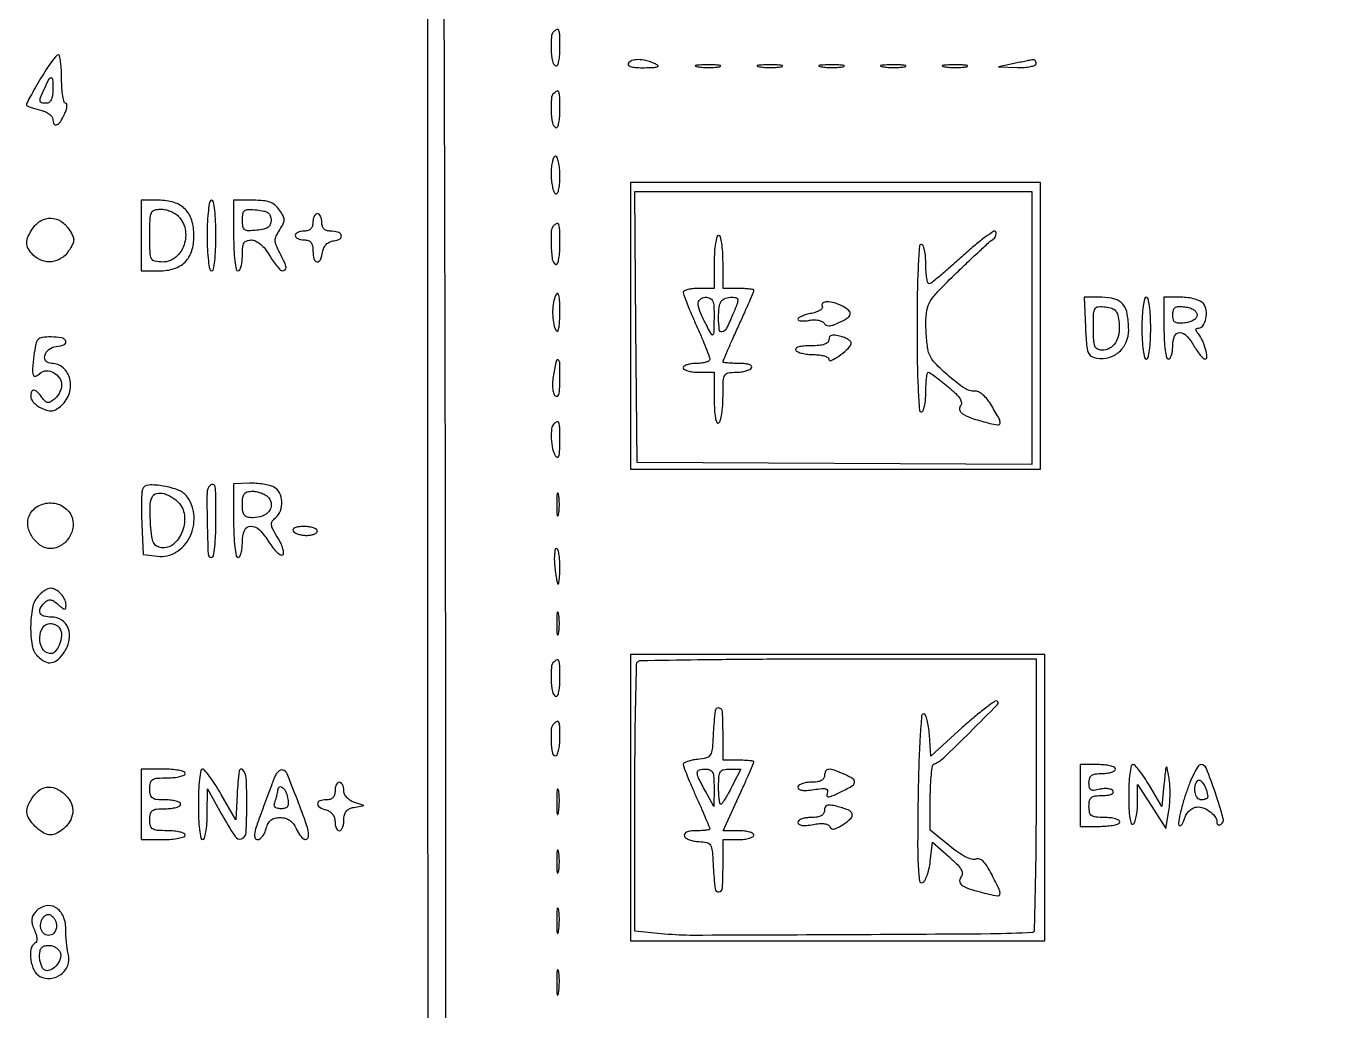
# Model space of a CAD drawing. Header units: millimetres. Extents: x 357084 to 357504, y 509210 to 509507.
# Drawn here: x 357183.66 to 357206.11, y 509439.34 to 509456.11 of the extents above; entities that cross this region are included whole.
import ezdxf

# ---------------------------------------------------------------- set-up
doc = ezdxf.new("R2010")
doc.units = ezdxf.units.MM

msp = doc.modelspace()

# ---------------------------------------------------------------- linework, layer by layer
for points in [[(357195.92, 509476.145), (357195.746, 509475.999, 0.084536), (357195.577, 509475.799, 0.134286), (357195.518, 509475.583, 0.129644), (357195.576, 509475.363, 0.07608), (357195.746, 509475.147, -0.033131), (357195.86, 509475.026, -0.069335), (357195.926, 509474.917, -0.069397), (357195.961, 509474.793, -0.033242), (357195.972, 509474.628), (357195.972, 509474.321), (357193.231, 509474.321), (357190.489, 509474.321), (357190.49, 509452.781), (357190.491, 509431.241), (357204.583, 509431.191, 0.000121), (357210.372, 509431.172, 0.000124), (357216.112, 509431.155, 0.00012), (357221.093, 509431.144, 0.000523), (357224.041, 509431.141), (357229.406, 509431.141)], [(357229.089, 509431.441), (357220.472, 509431.441, -0.000434), (357216.42, 509431.445, -0.000217), (357211.294, 509431.456, -0.000215), (357205.988, 509431.472, -0.000318), (357201.33, 509431.491), (357190.806, 509431.541), (357190.801, 509442.624, 0.000338), (357190.795, 509447.608, 0.000211), (357190.782, 509453.446, 0.000212), (357190.764, 509459.2, 0.000386)]]:
    msp.add_lwpolyline(points, format="xyb")
for points in [[(357192.643, 509456.022, 0.178772), (357192.598, 509455.926, 0.030087), (357192.594, 509455.718, 0.028841), (357192.615, 509455.513, 0.218208), (357192.668, 509455.434, 0.397171), (357192.698, 509455.44, 0.091154), (357192.722, 509455.493, 0.045191), (357192.738, 509455.591, 0.016966), (357192.743, 509455.73, 0.005399), (357192.74, 509455.96, 0.07726), (357192.726, 509456.04, 0.417401), (357192.695, 509456.055, 0.111586)], [(357183.899, 509455.216, 0.003909), (357183.806, 509455.057, 0.005877), (357183.727, 509454.918, 0.002611), (357183.663, 509454.798, 0.122978), (357183.656, 509454.771, 0.286566), (357183.667, 509454.754, 0.020421), (357183.722, 509454.729, 0.023815), (357183.795, 509454.705, 0.015334), (357183.881, 509454.683, -0.042631), (357183.968, 509454.656, -0.054928), (357184.041, 509454.617, -0.066074), (357184.09, 509454.571, -0.177007), (357184.107, 509454.527, 0.111908), (357184.125, 509454.446, 0.397552), (357184.171, 509454.428, 0.15249), (357184.236, 509454.482, 0.03568), (357184.306, 509454.609, 0.028534), (357184.335, 509454.68, 0.055105), (357184.347, 509454.741, 0.092261), (357184.344, 509454.781, 0.33772), (357184.325, 509454.796, -0.341421), (357184.298, 509454.816, -0.02288), (357184.277, 509454.917, -0.025334), (357184.262, 509455.05, -0.015485), (357184.257, 509455.209, 0.013087), (357184.253, 509455.367, 0.021529), (357184.24, 509455.5, 0.017105), (357184.222, 509455.603, 0.354844), (357184.199, 509455.622, 0.227859), (357184.167, 509455.606, 0.009417), (357184.087, 509455.503, 0.014737), (357183.996, 509455.371, 0.009753)], [(357193.907, 509455.472, 0.385906), (357193.912, 509455.442, 0.101452), (357193.96, 509455.418, 0.048072), (357194.052, 509455.404, 0.017733), (357194.184, 509455.402, 0.006625), (357194.348, 509455.407, 0.085199), (357194.408, 509455.42, 0.580976), (357194.41, 509455.44, 0.062003), (357194.357, 509455.472, 0.039659), (357194.209, 509455.522, 0.061905), (357194.075, 509455.539, 0.080653), (357193.97, 509455.522, 0.175599)], [(357195.09, 509455.418, 0.022548), (357195.182, 509455.408, 0.015659), (357195.286, 509455.405, 0.015827), (357195.387, 509455.409, 0.031163), (357195.466, 509455.419, 0.248898), (357195.48, 509455.43, 0.49082), (357195.474, 509455.441, 0.030832), (357195.393, 509455.449, 0.00738), (357195.258, 509455.45, 0.006817), (357195.124, 509455.448, 0.040183), (357195.054, 509455.44, 0.720633), (357195.053, 509455.429, 0.075924)], [(357196.142, 509455.418, 0.022548), (357196.234, 509455.408, 0.015659), (357196.338, 509455.405, 0.015827), (357196.438, 509455.409, 0.031163), (357196.517, 509455.419, 0.248898), (357196.532, 509455.43, 0.49082), (357196.526, 509455.441, 0.030832), (357196.445, 509455.449, 0.00738), (357196.31, 509455.45, 0.006817), (357196.175, 509455.448, 0.040183), (357196.106, 509455.44, 0.720633), (357196.104, 509455.429, 0.075924)], [(357197.193, 509455.418, 0.022548), (357197.285, 509455.408, 0.015659), (357197.389, 509455.405, 0.015827), (357197.489, 509455.409, 0.031163), (357197.569, 509455.419, 0.248898), (357197.583, 509455.43, 0.49082), (357197.577, 509455.441, 0.030832), (357197.496, 509455.449, 0.00738), (357197.361, 509455.45, 0.006817), (357197.227, 509455.448, 0.040183), (357197.157, 509455.44, 0.720633), (357197.155, 509455.429, 0.075924)], [(357198.244, 509455.418, 0.022548), (357198.336, 509455.408, 0.015659), (357198.44, 509455.405, 0.015827), (357198.541, 509455.409, 0.031163), (357198.62, 509455.419, 0.248898), (357198.634, 509455.43, 0.49082), (357198.628, 509455.441, 0.030832), (357198.547, 509455.449, 0.00738), (357198.412, 509455.45, 0.006817), (357198.278, 509455.448, 0.040183), (357198.208, 509455.44, 0.720633), (357198.207, 509455.429, 0.075924)], [(357199.296, 509455.418, 0.022548), (357199.388, 509455.408, 0.015659), (357199.492, 509455.405, 0.015827), (357199.592, 509455.409, 0.031163), (357199.671, 509455.419, 0.248898), (357199.686, 509455.43, 0.49082), (357199.68, 509455.441, 0.030832), (357199.599, 509455.449, 0.00738), (357199.464, 509455.45, 0.006817), (357199.329, 509455.448, 0.040183), (357199.26, 509455.44, 0.720633), (357199.258, 509455.429, 0.075924)], [(357200.478, 509455.472), (357200.215, 509455.416), (357200.534, 509455.406, 0.022182), (357200.656, 509455.408, 0.035964), (357200.759, 509455.421, 0.041145), (357200.833, 509455.443, 0.310641), (357200.853, 509455.472, 0.075342), (357200.849, 509455.5, 0.103263), (357200.836, 509455.522, 0.122304), (357200.818, 509455.535, 0.137191), (357200.797, 509455.537, 0.006285), (357200.762, 509455.53, 0.000664), (357200.68, 509455.514, 0.000821), (357200.582, 509455.494, 0.000659)], [(357184.107, 509455.021, -0.033607), (357184.1, 509454.922, -0.082504), (357184.079, 509454.852, -0.12651), (357184.043, 509454.811, -0.152103), (357183.994, 509454.796, -0.054344), (357183.915, 509454.804, -0.324642), (357183.889, 509454.834, -0.124228), (357183.898, 509454.893, -0.007787), (357183.969, 509455.055, -0.008619), (357184.046, 509455.218, -0.350991), (357184.08, 509455.234, -0.33588), (357184.104, 509455.205, -0.0083)], [(357192.643, 509454.971, 0.178772), (357192.598, 509454.874, 0.030087), (357192.594, 509454.667, 0.028841), (357192.615, 509454.462, 0.218208), (357192.668, 509454.383, 0.397171), (357192.698, 509454.389, 0.091154), (357192.722, 509454.442, 0.045191), (357192.738, 509454.54, 0.016966), (357192.743, 509454.679, 0.005399), (357192.74, 509454.908, 0.07726), (357192.726, 509454.989, 0.417401), (357192.695, 509455.004, 0.111586)], [(357192.592, 509453.599, 0.023552), (357192.598, 509453.482, 0.030444), (357192.615, 509453.376, 0.031293), (357192.638, 509453.292, 0.17067), (357192.668, 509453.256, 0.397171), (357192.698, 509453.263, 0.091154), (357192.722, 509453.315, 0.045191), (357192.738, 509453.413, 0.016966), (357192.743, 509453.552, 0.020671), (357192.737, 509453.683, 0.033326), (357192.721, 509453.794, 0.036254), (357192.697, 509453.874, 0.312055), (357192.668, 509453.895, 0.293924), (357192.639, 509453.876, 0.044731), (357192.615, 509453.808, 0.038191), (357192.598, 509453.712, 0.023957)], [(357185.609, 509452.543), (357185.609, 509451.942), (357185.909, 509451.942, 0.033154), (357186.05, 509451.951, 0.047331), (357186.172, 509451.98, 0.053099), (357186.275, 509452.027, 0.062946), (357186.36, 509452.092, 0.062946), (357186.425, 509452.177, 0.053099), (357186.472, 509452.28, 0.047331), (357186.5, 509452.402, 0.033154), (357186.51, 509452.543, 0.072254), (357186.472, 509452.805, 0.124864), (357186.36, 509452.993, 0.124864), (357186.171, 509453.106, 0.072254), (357185.909, 509453.144), (357185.609, 509453.144)], [(357186.735, 509452.543, 0.010616), (357186.74, 509452.303, 0.020476), (357186.756, 509452.111, 0.01702), (357186.779, 509451.968, 0.358912), (357186.81, 509451.942, 0.358912), (357186.841, 509451.968, 0.01702), (357186.864, 509452.111, 0.020476), (357186.88, 509452.303, 0.010616), (357186.885, 509452.543, 0.010616), (357186.88, 509452.783, 0.020476), (357186.864, 509452.975, 0.01702), (357186.841, 509453.118, 0.358912), (357186.81, 509453.144, 0.358912), (357186.779, 509453.118, 0.01702), (357186.756, 509452.975, 0.020476), (357186.74, 509452.783, 0.010616)], [(357187.186, 509452.543, 0.010616), (357187.191, 509452.303, 0.020476), (357187.207, 509452.111, 0.01702), (357187.23, 509451.968, 0.358912), (357187.261, 509451.942, 0.277684), (357187.29, 509451.96, 0.052312), (357187.314, 509452.019, 0.042582), (357187.33, 509452.104, 0.027026), (357187.336, 509452.205, -0.022396), (357187.342, 509452.343, -0.109639), (357187.365, 509452.417, -0.178851), (357187.411, 509452.455, -0.084323), (357187.489, 509452.468, -0.116611), (357187.562, 509452.45, -0.060678), (357187.642, 509452.398, -0.049926), (357187.722, 509452.315, -0.032875), (357187.796, 509452.205, 0.017792), (357187.861, 509452.104, 0.024715), (357187.926, 509452.019, 0.02287), (357187.984, 509451.956, 0.196545), (357188.019, 509451.942, 0.175021), (357188.065, 509451.959, 0.263488), (357188.08, 509451.998, 0.072826), (357188.056, 509452.078, 0.008416), (357187.972, 509452.246, -0.02206), (357187.912, 509452.377, -0.0968), (357187.895, 509452.459, -0.111889), (357187.913, 509452.536, -0.034356), (357187.971, 509452.64, 0.028212), (357188.03, 509452.743, 0.119151), (357188.047, 509452.812, 0.121622), (357188.029, 509452.88, 0.029947), (357187.969, 509452.978, 0.06692), (357187.895, 509453.059, 0.085263), (357187.807, 509453.109, 0.064746), (357187.69, 509453.136, 0.023417), (357187.519, 509453.144), (357187.186, 509453.144)], [(357186.242, 509452.875, -0.150403), (357186.36, 509452.652, -0.127926), (357186.342, 509452.385, -0.136596), (357186.199, 509452.173, -0.178639), (357185.981, 509452.092, -0.045826), (357185.845, 509452.105, -0.236432), (357185.787, 509452.149, -0.108388), (357185.763, 509452.246, -0.00677), (357185.759, 509452.543, -0.007464), (357185.763, 509452.823, -0.088921), (357185.785, 509452.928, -0.22165), (357185.838, 509452.977, -0.078586), (357185.941, 509452.993, -0.054969), (357186.02, 509452.985, -0.038689), (357186.105, 509452.959, -0.039129), (357186.183, 509452.921, -0.063743)], [(357187.824, 509452.806, -0.091927), (357187.81, 509452.732, -0.147433), (357187.772, 509452.683, -0.101271), (357187.7, 509452.651, -0.029703), (357187.58, 509452.632, -0.021526), (357187.439, 509452.625, -0.158465), (357187.376, 509452.644, -0.202403), (357187.344, 509452.695, -0.038362), (357187.336, 509452.806, -0.038362), (357187.344, 509452.916, -0.202403), (357187.376, 509452.967, -0.158465), (357187.439, 509452.987, -0.021526), (357187.58, 509452.979, -0.029703), (357187.7, 509452.961, -0.101271), (357187.772, 509452.929, -0.147433), (357187.81, 509452.879, -0.091927)], [(357188.537, 509452.768, -0.072254), (357188.528, 509452.703, -0.124864), (357188.5, 509452.656, -0.124864), (357188.453, 509452.628, -0.072254), (357188.387, 509452.618, 0.048028), (357188.33, 509452.612, 0.068025), (357188.281, 509452.596, 0.088204), (357188.248, 509452.572, 0.191087), (357188.237, 509452.543, 0.191087), (357188.248, 509452.514, 0.088204), (357188.281, 509452.49, 0.068025), (357188.33, 509452.473, 0.048028), (357188.387, 509452.468, -0.07578), (357188.457, 509452.457, -0.149477), (357188.504, 509452.426, -0.124434), (357188.529, 509452.369, -0.044917), (357188.537, 509452.28, 0.059623), (357188.554, 509452.144, 0.314392), (357188.607, 509452.097, 0.335758), (357188.666, 509452.132, 0.062117), (357188.701, 509452.261, -0.071337), (357188.723, 509452.335, -0.090736), (357188.763, 509452.393, -0.090441), (357188.821, 509452.433, -0.070393), (357188.895, 509452.454, 0.093086), (357188.998, 509452.489, 0.370722), (357189.019, 509452.547, 0.238851), (357188.96, 509452.601, 0.067958), (357188.833, 509452.618, -0.077002), (357188.77, 509452.628, -0.12387), (357188.725, 509452.656, -0.121293), (357188.697, 509452.703, -0.072026), (357188.688, 509452.768, 0.048028), (357188.682, 509452.826, 0.068025), (357188.665, 509452.874, 0.088204), (357188.641, 509452.907, 0.191087), (357188.612, 509452.918, 0.191087), (357188.584, 509452.907, 0.088204), (357188.559, 509452.874, 0.068025), (357188.543, 509452.826, 0.048028)], [(357184.376, 509452.656, -0.024542), (357184.444, 509452.54, -0.121059), (357184.462, 509452.468, -0.121059), (357184.444, 509452.395, -0.024542), (357184.376, 509452.28, -0.10464), (357184.251, 509452.155, -0.115118), (357184.089, 509452.097, -0.116628), (357183.921, 509452.117, -0.109496), (357183.774, 509452.21, -0.063235), (357183.69, 509452.318, -0.133388), (357183.663, 509452.42, -0.114228), (357183.688, 509452.532, -0.039632), (357183.773, 509452.676, -0.113311), (357183.909, 509452.799, -0.136586), (357184.076, 509452.839, -0.133716), (357184.242, 509452.788, -0.106532)], [(357192.643, 509452.718, 0.18352), (357192.597, 509452.616, 0.024284), (357192.594, 509452.376, 0.022912), (357192.614, 509452.137, 0.225686), (357192.668, 509452.055, 0.420328), (357192.698, 509452.062, 0.077973), (357192.722, 509452.123, 0.040398), (357192.738, 509452.233, 0.014995), (357192.743, 509452.388, 0.00475), (357192.74, 509452.643, 0.069039), (357192.726, 509452.731, 0.409109), (357192.694, 509452.749, 0.127723)], [(357195.371, 509452.092), (357195.371, 509451.642), (357195.108, 509451.642, 0.024468), (357195.007, 509451.637, 0.038933), (357194.923, 509451.622, 0.046022), (357194.862, 509451.6, 0.291166), (357194.845, 509451.574, 0.090288), (357194.854, 509451.528, 0.004023), (357194.912, 509451.378, 0.006665), (357194.984, 509451.201, 0.004706), (357195.071, 509451.003, -0.004706), (357195.157, 509450.806, -0.006665), (357195.23, 509450.629, -0.004023), (357195.288, 509450.479, -0.090288), (357195.296, 509450.433, -0.269572), (357195.281, 509450.407, -0.056062), (357195.23, 509450.385, -0.0448), (357195.157, 509450.37, -0.02862), (357195.071, 509450.365, 0.031626), (357194.984, 509450.36, 0.048861), (357194.912, 509450.343, 0.06271), (357194.861, 509450.319, 0.254951), (357194.845, 509450.29, 0.277684), (357194.863, 509450.261, 0.052312), (357194.923, 509450.237, 0.042582), (357195.007, 509450.22, 0.027026), (357195.108, 509450.215), (357195.371, 509450.215), (357195.371, 509449.76, 0.012167), (357195.376, 509449.571, 0.033287), (357195.391, 509449.438, 0.058059), (357195.415, 509449.361, 0.455789), (357195.446, 509449.351, 0.194165), (357195.475, 509449.391, 0.021638), (357195.499, 509449.504, 0.023783), (357195.516, 509449.646, 0.017115), (357195.521, 509449.806, -0.00823), (357195.526, 509450.071, -0.116174), (357195.55, 509450.161, -0.229326), (357195.608, 509450.203, -0.043414), (357195.742, 509450.215, 0.031397), (357195.83, 509450.22, 0.037109), (357195.912, 509450.237, 0.040338), (357195.977, 509450.261, 0.146547), (357196.009, 509450.29, 0.336396), (357196.006, 509450.32, 0.125298), (357195.969, 509450.344, 0.059005), (357195.894, 509450.36, 0.023007), (357195.788, 509450.365, -0.00989), (357195.686, 509450.367, -0.016367), (357195.6, 509450.373, -0.010271), (357195.531, 509450.382, -0.37204), (357195.521, 509450.393, -0.102118), (357195.526, 509450.414, -0.000705), (357195.598, 509450.583, -0.002706), (357195.683, 509450.775, -0.001723), (357195.784, 509450.998, 0.002041), (357195.885, 509451.222, 0.00317), (357195.97, 509451.415, 0.000963), (357196.042, 509451.584, 0.101068), (357196.047, 509451.608, 0.361209), (357196.036, 509451.622, 0.014486), (357195.97, 509451.632, 0.019665), (357195.885, 509451.639, 0.011926), (357195.784, 509451.642), (357195.521, 509451.642), (357195.521, 509452.092, 0.015416), (357195.516, 509452.266, 0.025878), (357195.499, 509452.411, 0.024068), (357195.476, 509452.52, 0.339565), (357195.446, 509452.543, 0.339565), (357195.416, 509452.52, 0.024068), (357195.393, 509452.411, 0.025878), (357195.376, 509452.266, 0.015416)], [(357199.614, 509452.203, -0.004694), (357199.408, 509452.019, -0.007144), (357199.226, 509451.863, -0.003127), (357199.069, 509451.734, -0.158321), (357199.032, 509451.72, -0.353833), (357199.01, 509451.736, -0.024088), (357198.992, 509451.817, -0.025974), (357198.98, 509451.925, -0.015678), (357198.976, 509452.055, 0.020945), (357198.97, 509452.184, 0.033738), (357198.954, 509452.293, 0.036969), (357198.93, 509452.373, 0.31052), (357198.901, 509452.393, 0.393821), (357198.866, 509452.361, 0.004385), (357198.845, 509452.017, 0.009325), (357198.83, 509451.571, 0.003821), (357198.825, 509450.966, 0.003821), (357198.83, 509450.36, 0.009325), (357198.845, 509449.915, 0.004385), (357198.866, 509449.571, 0.393821), (357198.901, 509449.539, 0.31052), (357198.93, 509449.559, 0.036969), (357198.954, 509449.638, 0.033738), (357198.97, 509449.747, 0.020945), (357198.976, 509449.877, -0.011835), (357198.979, 509450.007, -0.019517), (357198.988, 509450.116, -0.014286), (357199.001, 509450.201, -0.361706), (357199.018, 509450.215, -0.153424), (357199.045, 509450.206, -0.00572), (357199.133, 509450.143, -0.009896), (357199.236, 509450.065, -0.006747), (357199.35, 509449.972, -0.016377), (357199.486, 509449.85, -0.061275), (357199.558, 509449.762, -0.120519), (357199.581, 509449.693, -0.196229), (357199.563, 509449.635, 0.305109), (357199.555, 509449.564, 0.139912), (357199.623, 509449.494, 0.055313), (357199.787, 509449.423, 0.014001), (357200.068, 509449.344, 0.031315), (357200.204, 509449.318, 0.420473), (357200.24, 509449.347, 0.152591), (357200.226, 509449.419, 0.006679), (357200.098, 509449.642, 0.03202), (357200.024, 509449.75, 0.050017), (357199.947, 509449.831, 0.061968), (357199.872, 509449.881, 0.135176), (357199.805, 509449.894, -0.169512), (357199.643, 509449.937, -0.026026), (357199.375, 509450.141, -0.028315), (357199.127, 509450.375, -0.115809), (357199.023, 509450.553, -0.039473), (357199.006, 509450.633, -0.011113), (357198.991, 509450.761, -0.011131), (357198.98, 509450.907, -0.011525), (357198.977, 509451.052, -0.040746), (357198.994, 509451.271, -0.097709), (357199.05, 509451.423, -0.055991), (357199.179, 509451.589, -0.006878), (357199.504, 509451.912, -0.0026), (357199.712, 509452.112, -0.003614), (357199.901, 509452.289, -0.002238), (357200.061, 509452.436, -0.045687), (357200.114, 509452.475, 0.080442), (357200.143, 509452.5, 0.075773), (357200.163, 509452.534, 0.079428), (357200.172, 509452.571, 0.104496), (357200.168, 509452.604, 0.484086), (357200.135, 509452.616, 0.013727), (357199.993, 509452.519, 0.018081), (357199.818, 509452.382, 0.010184)], [(357192.641, 509451.435, 0.05577), (357192.62, 509451.3, 0.035685), (357192.624, 509451.14, 0.034559), (357192.648, 509450.995, 0.138754), (357192.691, 509450.917, 0.547947), (357192.711, 509450.922, 0.045075), (357192.728, 509450.984, 0.02889), (357192.739, 509451.085, 0.013858), (357192.743, 509451.216, 0.009503), (357192.738, 509451.453, 0.099136), (357192.716, 509451.547, 0.634199), (357192.683, 509451.547, 0.044472)], [(357195.368, 509451.135, -0.002885), (357195.365, 509450.9, -0.13295), (357195.351, 509450.855, -0.561354), (357195.328, 509450.855, -0.01407), (357195.265, 509450.966, -0.017129), (357195.141, 509451.218, -0.082485), (357195.1, 509451.372, -0.221878), (357195.13, 509451.456, -0.200188), (357195.216, 509451.492, -0.097621), (357195.298, 509451.475, -0.197028), (357195.344, 509451.43, -0.090964), (357195.365, 509451.337, -0.012244)], [(357195.685, 509451.192, -0.015935), (357195.578, 509450.959, -0.22873), (357195.508, 509450.904, -0.442394), (357195.458, 509450.94, -0.028693), (357195.446, 509451.141, -0.026599), (357195.456, 509451.323, -0.120288), (357195.492, 509451.423, -0.175377), (357195.561, 509451.474, -0.07291), (357195.678, 509451.492, -0.077308), (357195.749, 509451.481, -0.320684), (357195.773, 509451.448, -0.098709), (357195.761, 509451.38, -0.006238)], [(357197.211, 509451.34, -0.286815), (357197.211, 509451.308, -0.105327), (357197.178, 509451.273, -0.063977), (357197.114, 509451.242, -0.03361), (357197.028, 509451.218, 0.021689), (357196.94, 509451.197, 0.032633), (357196.865, 509451.17, 0.034206), (357196.811, 509451.141, 0.260515), (357196.798, 509451.117, 0.32141), (357196.811, 509451.098, 0.059012), (357196.855, 509451.089, 0.044176), (357196.919, 509451.089, 0.025854), (357196.994, 509451.099, -0.043753), (357197.072, 509451.107, -0.05101), (357197.147, 509451.101, -0.058456), (357197.208, 509451.081, -0.149546), (357197.242, 509451.051, 0.13476), (357197.278, 509451.018, 0.129415), (357197.328, 509451.006, 0.077255), (357197.397, 509451.019, 0.023246), (357197.496, 509451.06, 0.027856), (357197.643, 509451.139, 0.208186), (357197.688, 509451.202, 0.28122), (357197.666, 509451.265, 0.046649), (357197.554, 509451.339, 0.049745), (357197.418, 509451.395, 0.071984), (357197.29, 509451.414, 0.167506), (357197.22, 509451.391, 0.383742)], [(357201.694, 509450.985, 0.007651), (357201.712, 509450.682, 0.069645), (357201.74, 509450.553, 0.169208), (357201.794, 509450.488, 0.102101), (357201.89, 509450.453, 0.105585), (357202.095, 509450.467, 0.112583), (357202.27, 509450.564, 0.111016), (357202.388, 509450.729, 0.100366), (357202.43, 509450.935, 0.041903), (357202.407, 509451.206, 0.130636), (357202.332, 509451.372, 0.155041), (357202.193, 509451.462, 0.067204), (357201.973, 509451.492), (357201.672, 509451.492)], [(357202.266, 509451.055, -0.060849), (357202.261, 509450.864, -0.105362), (357202.206, 509450.717, -0.129935), (357202.106, 509450.624, -0.122267), (357201.97, 509450.59, -0.128899), (357201.898, 509450.609, -0.177616), (357201.855, 509450.66, -0.077133), (357201.834, 509450.762, -0.011744), (357201.829, 509450.971, -0.00852), (357201.833, 509451.215, -0.123298), (357201.857, 509451.297, -0.250661), (357201.912, 509451.331, -0.044569), (357202.036, 509451.328, -0.048112), (357202.145, 509451.304, -0.141546), (357202.208, 509451.262, -0.121159), (357202.245, 509451.188, -0.030887)], [(357202.655, 509450.966, 0.01259), (357202.661, 509450.759, 0.022889), (357202.677, 509450.59, 0.020168), (357202.7, 509450.465, 0.350432), (357202.73, 509450.44, 0.350432), (357202.761, 509450.465, 0.020168), (357202.784, 509450.59, 0.022889), (357202.8, 509450.759, 0.01259), (357202.805, 509450.966, 0.01259), (357202.8, 509451.173, 0.022889), (357202.784, 509451.341, 0.020168), (357202.761, 509451.467, 0.350432), (357202.73, 509451.492, 0.350432), (357202.7, 509451.467, 0.020168), (357202.677, 509451.341, 0.022889), (357202.661, 509451.173, 0.01259)], [(357203.031, 509450.966, 0.01259), (357203.036, 509450.759, 0.022889), (357203.052, 509450.59, 0.020168), (357203.075, 509450.465, 0.350432), (357203.106, 509450.44, 0.254951), (357203.135, 509450.456, 0.06271), (357203.159, 509450.506, 0.048861), (357203.175, 509450.579, 0.031626), (357203.181, 509450.666, -0.092357), (357203.212, 509450.83, -0.309636), (357203.298, 509450.889, -0.210462), (357203.417, 509450.837, -0.05632), (357203.541, 509450.666, 0.019123), (357203.595, 509450.58, 0.02626), (357203.65, 509450.507, 0.025086), (357203.699, 509450.453, 0.193333), (357203.73, 509450.441, 0.444165), (357203.763, 509450.476, 0.04306), (357203.74, 509450.605, 0.040863), (357203.686, 509450.754, 0.061538), (357203.613, 509450.872, -0.031743), (357203.584, 509450.914, -0.149042), (357203.576, 509450.943, -0.28435), (357203.588, 509450.96, -0.105052), (357203.617, 509450.966, 0.254619), (357203.695, 509451.008, 0.092543), (357203.745, 509451.129, 0.081928), (357203.751, 509451.273, 0.143506), (357203.704, 509451.383, 0.111005), (357203.649, 509451.425, 0.039419), (357203.555, 509451.46, 0.036352), (357203.441, 509451.484, 0.033244), (357203.322, 509451.492), (357203.031, 509451.492)], [(357203.594, 509451.191, -0.154584), (357203.579, 509451.144, -0.093669), (357203.537, 509451.103, -0.072136), (357203.471, 509451.072, -0.045313), (357203.387, 509451.055, -0.030541), (357203.28, 509451.049, -0.145046), (357203.221, 509451.067, -0.189807), (357203.191, 509451.11, -0.05926), (357203.181, 509451.191, -0.05926), (357203.191, 509451.272, -0.189807), (357203.221, 509451.316, -0.145046), (357203.28, 509451.333, -0.030541), (357203.387, 509451.328, -0.045313), (357203.471, 509451.31, -0.072136), (357203.537, 509451.279, -0.093669), (357203.579, 509451.238, -0.154584)], [(357197.324, 509450.772, -0.198151), (357197.304, 509450.724, -0.113793), (357197.251, 509450.691, -0.063304), (357197.158, 509450.671, -0.02056), (357197.019, 509450.666, 0.019531), (357196.896, 509450.661, 0.051222), (357196.81, 509450.645, 0.106919), (357196.765, 509450.621, 0.369423), (357196.76, 509450.59, 0.159713), (357196.795, 509450.561, 0.035556), (357196.869, 509450.537, 0.033489), (357196.963, 509450.521, 0.026918), (357197.065, 509450.515, -0.029532), (357197.164, 509450.509, -0.046049), (357197.248, 509450.492, -0.05814), (357197.306, 509450.466, -0.26504), (357197.324, 509450.435, 0.55499), (357197.361, 509450.412, 0.037192), (357197.492, 509450.489, 0.033371), (357197.632, 509450.6, 0.099395), (357197.704, 509450.698, 0.271934), (357197.701, 509450.728, 0.080821), (357197.666, 509450.763, 0.056563), (357197.607, 509450.796, 0.033847), (357197.53, 509450.823, 0.023452), (357197.429, 509450.844, 0.102678), (357197.369, 509450.842, 0.201627), (357197.336, 509450.818, 0.134099)], [(357183.783, 509450.498, 0.013022), (357183.759, 509450.27, 0.10902), (357183.773, 509450.168, 0.420795), (357183.818, 509450.148, 0.102825), (357183.894, 509450.198, -0.196813), (357183.995, 509450.24, -0.12948), (357184.119, 509450.208, -0.117587), (357184.22, 509450.116, -0.150018), (357184.257, 509449.996, -0.072714), (357184.248, 509449.936, -0.044591), (357184.221, 509449.869, -0.043752), (357184.182, 509449.806, -0.058713), (357184.136, 509449.758, -0.037994), (357184.068, 509449.709, -0.169615), (357184.02, 509449.699, -0.167015), (357183.977, 509449.721, -0.036575), (357183.921, 509449.786, 0.032768), (357183.842, 509449.881, 0.185372), (357183.783, 509449.909, 0.34643), (357183.744, 509449.883, 0.078175), (357183.731, 509449.8, 0.132443), (357183.745, 509449.75, 0.056845), (357183.786, 509449.695, 0.050737), (357183.847, 509449.642, 0.046698), (357183.919, 509449.601, 0.037315), (357184.023, 509449.562, 0.107293), (357184.099, 509449.557, 0.108446), (357184.17, 509449.585, 0.038587), (357184.257, 509449.651, 0.134151), (357184.388, 509449.857, 0.134859), (357184.396, 509450.1, 0.154036), (357184.282, 509450.291, 0.183279), (357184.086, 509450.365, -0.208979), (357183.992, 509450.406, -0.258275), (357183.97, 509450.497, -0.165408), (357184.039, 509450.6, -0.127972), (357184.164, 509450.652, 0.060716), (357184.304, 509450.69, 0.441821), (357184.326, 509450.748, 0.235674), (357184.253, 509450.801, 0.041871), (357184.079, 509450.816, 0.030774), (357183.927, 509450.806, 0.17641), (357183.856, 509450.77, 0.138349), (357183.816, 509450.692, 0.016514)], [(357192.633, 509450.168, 0.027465), (357192.618, 509450.052, 0.039553), (357192.618, 509449.948, 0.046438), (357192.633, 509449.865, 0.130041), (357192.662, 509449.815, 0.292815), (357192.697, 509449.807, 0.236841), (357192.724, 509449.836, 0.060009), (357192.739, 509449.925, 0.011705), (357192.743, 509450.087, 0.004835), (357192.74, 509450.375, 0.233778), (357192.714, 509450.425, 0.543132), (357192.683, 509450.413, 0.006994)], [(357192.643, 509449.339, 0.171479), (357192.601, 509449.252, 0.037897), (357192.596, 509449.084, 0.03975), (357192.618, 509448.91, 0.092612), (357192.668, 509448.788, 0.212321), (357192.699, 509448.767, 0.375494), (357192.724, 509448.783, 0.063395), (357192.738, 509448.865, 0.009431), (357192.742, 509449.032, 0.005134), (357192.74, 509449.271, 0.073861), (357192.726, 509449.355, 0.415707), (357192.695, 509449.371, 0.117557)], [(357185.634, 509448.22, 0.080954), (357185.622, 509448.163, 0.006531), (357185.617, 509448.009, 0.008671), (357185.617, 509447.824, 0.006551), (357185.624, 509447.621), (357185.646, 509447.108), (357185.89, 509447.08, 0.167155), (357186.204, 509447.15, 0.139174), (357186.438, 509447.404, 0.130472), (357186.512, 509447.756, 0.140899), (357186.398, 509448.088, 0.147071), (357186.252, 509448.203, 0.050995), (357185.99, 509448.276, 0.051563), (357185.737, 509448.294, 0.301193)], [(357186.266, 509447.978, -0.154581), (357186.35, 509447.752, -0.110703), (357186.305, 509447.484, -0.123094), (357186.156, 509447.282, -0.211617), (357185.958, 509447.226, -0.097544), (357185.874, 509447.255, -0.150213), (357185.822, 509447.312, -0.080561), (357185.792, 509447.415, -0.014715), (357185.773, 509447.615, -0.016644), (357185.764, 509447.928, -0.101218), (357185.796, 509448.087, -0.239509), (357185.874, 509448.152, -0.128878), (357186.002, 509448.147, -0.041704), (357186.074, 509448.119, -0.029315), (357186.15, 509448.077, -0.029718), (357186.218, 509448.027, -0.053307)], [(357186.785, 509448.287, 0.196608), (357186.733, 509448.163, 0.007319), (357186.736, 509447.644, 0.005606), (357186.752, 509447.116, 0.401724), (357186.81, 509447.061, 0.362465), (357186.841, 509447.087, 0.015687), (357186.864, 509447.239, 0.019442), (357186.88, 509447.442, 0.009838), (357186.885, 509447.699, 0.002563), (357186.883, 509448.123, 0.039607), (357186.87, 509448.268, 0.310419), (357186.836, 509448.303, 0.250991)], [(357187.186, 509447.687, 0.010078), (357187.191, 509447.436, 0.019766), (357187.207, 509447.236, 0.016103), (357187.229, 509447.087, 0.361357), (357187.261, 509447.061, 0.277684), (357187.29, 509447.078, 0.052312), (357187.314, 509447.138, 0.042582), (357187.33, 509447.223, 0.027026), (357187.336, 509447.324, -0.094404), (357187.373, 509447.521, -0.308059), (357187.478, 509447.593, -0.202848), (357187.626, 509447.53, -0.053966), (357187.787, 509447.323, 0.02553), (357187.854, 509447.226, 0.040461), (357187.922, 509447.15, 0.048671), (357187.982, 509447.104, 0.285502), (357188.021, 509447.104, 0.272715), (357188.038, 509447.138, 0.056541), (357188.027, 509447.207, 0.043999), (357187.993, 509447.296, 0.026013), (357187.939, 509447.395, -0.014065), (357187.855, 509447.539, -0.095443), (357187.831, 509447.617, -0.174877), (357187.845, 509447.676, -0.075711), (357187.899, 509447.737, 0.130935), (357187.983, 509447.855, 0.103416), (357188.007, 509448.012, 0.107139), (357187.966, 509448.161, 0.150514), (357187.87, 509448.258, 0.060231), (357187.797, 509448.286, 0.023335), (357187.69, 509448.308, 0.022697), (357187.571, 509448.322, 0.026067), (357187.457, 509448.323), (357187.186, 509448.313)], [(357187.786, 509448.075, -0.170096), (357187.828, 509447.962, -0.175923), (357187.79, 509447.849, -0.13415), (357187.675, 509447.766, -0.090145), (357187.514, 509447.737, -0.053819), (357187.421, 509447.747, -0.173089), (357187.369, 509447.779, -0.138311), (357187.343, 509447.843, -0.03011), (357187.336, 509447.962, -0.03011), (357187.343, 509448.081, -0.138311), (357187.369, 509448.145, -0.173089), (357187.421, 509448.177, -0.053819), (357187.514, 509448.187, -0.055078), (357187.59, 509448.179, -0.043151), (357187.668, 509448.154, -0.044437), (357187.738, 509448.118, -0.077115)], [(357192.688, 509447.962, 0.008087), (357192.69, 509447.841, 0.039503), (357192.698, 509447.773, 0.611425), (357192.709, 509447.77, 0.142433), (357192.721, 509447.793, 0.029693), (357192.731, 509447.87, 0.017887), (357192.734, 509447.962, 0.017887), (357192.731, 509448.054, 0.029693), (357192.721, 509448.131, 0.142433), (357192.709, 509448.154, 0.611425), (357192.698, 509448.151, 0.039503), (357192.69, 509448.083, 0.008087)], [(357184.424, 509447.767, -0.139604), (357184.451, 509447.587, -0.11069), (357184.384, 509447.4, -0.110995), (357184.244, 509447.261, -0.141013), (357184.069, 509447.211, -0.142759), (357183.908, 509447.258, -0.096519), (357183.769, 509447.391, -0.095654), (357183.688, 509447.567, -0.136994), (357183.694, 509447.738, -0.164932), (357183.825, 509447.915, -0.143446), (357184.044, 509447.989, -0.140629), (357184.272, 509447.934, -0.157315)], [(357188.199, 509447.511, 0.130646), (357188.23, 509447.483, 0.045439), (357188.286, 509447.458, 0.041396), (357188.356, 509447.442, 0.037634), (357188.429, 509447.436, 0.039081), (357188.499, 509447.442, 0.058208), (357188.559, 509447.458, 0.076538), (357188.599, 509447.483, 0.222681), (357188.612, 509447.511, 0.257909), (357188.596, 509447.54, 0.061379), (357188.545, 509447.565, 0.048032), (357188.471, 509447.581, 0.031003), (357188.383, 509447.587, 0.027979), (357188.294, 509447.582, 0.069343), (357188.231, 509447.565, 0.145541), (357188.2, 509447.541, 0.297719)], [(357192.655, 509446.911, 0.009175), (357192.668, 509446.796, 0.014988), (357192.684, 509446.699, 0.008689), (357192.7, 509446.621, 0.349332), (357192.713, 509446.61, 0.375272), (357192.725, 509446.621, 0.009085), (357192.734, 509446.699, 0.015344), (357192.741, 509446.796, 0.009263), (357192.743, 509446.911, 0.018271), (357192.738, 509447.026, 0.029671), (357192.726, 509447.123, 0.029992), (357192.707, 509447.195, 0.325612), (357192.684, 509447.211, 0.349806), (357192.663, 509447.194, 0.031602), (357192.652, 509447.123, 0.030261), (357192.648, 509447.026, 0.018125)], [(357183.855, 509446.398, 0.139141), (357183.76, 509446.204, 0.04413), (357183.729, 509445.88, 0.043829), (357183.755, 509445.558, 0.155315), (357183.849, 509445.377, 0.075471), (357183.972, 509445.286, 0.163509), (357184.086, 509445.268, 0.148713), (357184.196, 509445.322, 0.059073), (357184.305, 509445.452, 0.10038), (357184.387, 509445.656, 0.134784), (357184.369, 509445.854, 0.15834), (357184.259, 509445.993, 0.151428), (357184.085, 509446.044, -0.065595), (357183.955, 509446.059, -0.227156), (357183.891, 509446.112, -0.237651), (357183.894, 509446.193, -0.07061), (357183.97, 509446.294, -0.079493), (357184.021, 509446.33, -0.155897), (357184.07, 509446.338, -0.114114), (357184.124, 509446.317, -0.032651), (357184.196, 509446.26, 0.012651), (357184.271, 509446.195, 0.146682), (357184.306, 509446.181, 0.375523), (357184.326, 509446.195, 0.059136), (357184.332, 509446.246, 0.113707), (357184.31, 509446.343, 0.072791), (357184.244, 509446.439, 0.074345), (357184.155, 509446.511, 0.13339), (357184.066, 509446.535, 0.110179), (357184.024, 509446.526, 0.034919), (357183.969, 509446.495, 0.032941), (357183.909, 509446.45, 0.031247)], [(357192.688, 509445.934, 0.008087), (357192.69, 509445.813, 0.039503), (357192.698, 509445.745, 0.611425), (357192.709, 509445.742, 0.142433), (357192.721, 509445.766, 0.029693), (357192.731, 509445.842, 0.017887), (357192.734, 509445.934, 0.017887), (357192.731, 509446.027, 0.029693), (357192.721, 509446.103, 0.142433), (357192.709, 509446.127, 0.611425), (357192.698, 509446.124, 0.039503), (357192.69, 509446.056, 0.008087)], [(357184.222, 509445.855, -0.151483), (357184.254, 509445.73, -0.083754), (357184.22, 509445.575, -0.094335), (357184.143, 509445.454, -0.256088), (357184.049, 509445.423, -0.227257), (357183.927, 509445.513, -0.129137), (357183.884, 509445.695, -0.137967), (357183.938, 509445.867, -0.254112), (357184.062, 509445.934, -0.0638), (357184.108, 509445.929, -0.051685), (357184.155, 509445.911, -0.053399), (357184.195, 509445.886, -0.085813)], [(357192.643, 509445.284, 0.178772), (357192.598, 509445.187, 0.030087), (357192.594, 509444.98, 0.028841), (357192.615, 509444.774, 0.218208), (357192.668, 509444.695, 0.397171), (357192.698, 509444.702, 0.091154), (357192.722, 509444.754, 0.045191), (357192.738, 509444.852, 0.016966), (357192.743, 509444.991, 0.005399), (357192.74, 509445.221, 0.07726), (357192.726, 509445.301, 0.417401), (357192.695, 509445.317, 0.111586)], [(357200.853, 509443.006, -0.002267), (357200.849, 509442.113, -0.00377), (357200.836, 509441.361, -0.000574), (357200.82, 509440.698, -0.38702), (357200.797, 509440.674, -0.015007), (357200.074, 509440.647, -0.000674), (357197.583, 509440.632, -0.000457), (357195.018, 509440.623, -0.02413), (357194.526, 509440.645), (357194.019, 509440.693), (357194.019, 509442.963, -0.002064), (357194.023, 509443.837, -0.003329), (357194.034, 509444.581, -0.00063), (357194.049, 509445.236, -0.192658), (357194.069, 509445.284, -0.194802), (357194.118, 509445.304, -0.000294), (357195.094, 509445.319, -0.002271), (357196.192, 509445.33, -0.001392), (357197.486, 509445.334), (357200.853, 509445.334)], [(357199.596, 509444.162), (357199.059, 509443.677), (357199.036, 509444.036, 0.019597), (357199.022, 509444.174, 0.03109), (357198.998, 509444.29, 0.032089), (357198.969, 509444.375, 0.302738), (357198.938, 509444.395, 0.390479), (357198.904, 509444.363, 0.00401), (357198.878, 509444.008, 0.009039), (357198.856, 509443.552, 0.003864), (357198.843, 509442.943, 0.002558), (357198.836, 509442.194, 0.014157), (357198.846, 509441.792, 0.0195), (357198.868, 509441.553, 0.470089), (357198.918, 509441.522, 0.19023), (357198.957, 509441.554, 0.036694), (357198.996, 509441.64, 0.034363), (357199.029, 509441.753, 0.025782), (357199.051, 509441.881), (357199.088, 509442.209), (357199.371, 509441.96, -0.014838), (357199.512, 509441.829, -0.069083), (357199.579, 509441.741, -0.143939), (357199.595, 509441.672, -0.159998), (357199.57, 509441.609, 0.241862), (357199.553, 509441.534, 0.196992), (357199.603, 509441.468, 0.063681), (357199.751, 509441.404, 0.011122), (357200.046, 509441.326, 0.027057), (357200.199, 509441.297, 0.407638), (357200.238, 509441.327, 0.151502), (357200.227, 509441.402, 0.005509), (357200.097, 509441.663, 0.020886), (357200.019, 509441.802, 0.064092), (357199.951, 509441.885, 0.110446), (357199.888, 509441.923, 0.173178), (357199.825, 509441.922, -0.1676), (357199.756, 509441.919, -0.041997), (357199.65, 509441.962, -0.034998), (357199.522, 509442.038, -0.02021), (357199.379, 509442.146), (357199.051, 509442.415), (357199.051, 509442.967, -0.011298), (357199.056, 509443.18, -0.01745), (357199.07, 509443.364, -0.012024), (357199.091, 509443.512, -0.268263), (357199.117, 509443.544, 0.101523), (357199.274, 509443.643, 0.004699), (357199.728, 509444.085, 0.0022), (357200.197, 509444.557, 0.481936), (357200.191, 509444.612, 0.301789), (357200.151, 509444.611, 0.007207), (357199.992, 509444.494, 0.013401), (357199.806, 509444.346, 0.0084)], [(357195.356, 509444.076, -0.008706), (357195.337, 509443.796, -0.111137), (357195.305, 509443.697, -0.199512), (357195.239, 509443.647, -0.039346), (357195.089, 509443.621, 0.02423), (357194.996, 509443.607, 0.03725), (357194.917, 509443.585, 0.04224), (357194.861, 509443.56, 0.271379), (357194.845, 509443.534, 0.091439), (357194.853, 509443.491, 0.003599), (357194.912, 509443.341, 0.006272), (357194.984, 509443.165, 0.00438), (357195.071, 509442.968, -0.002122), (357195.157, 509442.774, -0.003283), (357195.23, 509442.605, -0.001044), (357195.291, 509442.458, -0.099311), (357195.296, 509442.436, -0.35869), (357195.286, 509442.423, -0.015512), (357195.228, 509442.414, -0.020408), (357195.153, 509442.407, -0.012388), (357195.064, 509442.405, 0.028263), (357194.967, 509442.399, 0.078059), (357194.901, 509442.381, 0.148922), (357194.868, 509442.352, 0.222721), (357194.863, 509442.314, 0.168639), (357194.89, 509442.279, 0.055559), (357194.949, 509442.249, 0.047948), (357195.027, 509442.228, 0.038514), (357195.113, 509442.22, -0.049412), (357195.245, 509442.205, -0.216091), (357195.307, 509442.16, -0.106387), (357195.337, 509442.062, -0.008206), (357195.356, 509441.785, 0.013306), (357195.385, 509441.416, 0.416505), (357195.45, 509441.365, 0.366675), (357195.512, 509441.43, 0.012961), (357195.521, 509441.804), (357195.521, 509442.255), (357195.784, 509442.255, 0.027026), (357195.885, 509442.26, 0.042582), (357195.97, 509442.277, 0.052312), (357196.029, 509442.301, 0.277684), (357196.047, 509442.33, 0.276654), (357196.03, 509442.359, 0.05279), (357195.97, 509442.383, 0.042862), (357195.886, 509442.4, 0.027225), (357195.786, 509442.405), (357195.525, 509442.405), (357195.786, 509442.978, 0.001735), (357195.886, 509443.199, 0.002724), (357195.97, 509443.39, 0.000714), (357196.043, 509443.557, 0.102078), (357196.047, 509443.578, 0.371169), (357196.037, 509443.59, 0.010597), (357195.97, 509443.598, 0.016639), (357195.885, 509443.604, 0.010058), (357195.784, 509443.607), (357195.521, 509443.607), (357195.521, 509444.057, 0.012961), (357195.512, 509444.431, 0.366675), (357195.45, 509444.497, 0.416505), (357195.385, 509444.445, 0.013306)], [(357192.643, 509444.232, 0.178711), (357192.597, 509444.135, 0.030871), (357192.594, 509443.927, 0.028398), (357192.615, 509443.727, 0.368378), (357192.668, 509443.682, 0.295869), (357192.697, 509443.7, 0.04382), (357192.721, 509443.77, 0.037669), (357192.737, 509443.867, 0.023598), (357192.743, 509443.982, 0.006358), (357192.74, 509444.184, 0.089002), (357192.726, 509444.255, 0.422338), (357192.695, 509444.268, 0.094588)], [(357185.609, 509442.856), (357185.609, 509442.255), (357185.984, 509442.255, 0.01883), (357186.128, 509442.26, 0.03053), (357186.249, 509442.277, 0.031449), (357186.338, 509442.301, 0.322437), (357186.36, 509442.33, 0.295869), (357186.341, 509442.359, 0.04382), (357186.271, 509442.383, 0.037669), (357186.174, 509442.4, 0.023598), (357186.059, 509442.405, -0.016149), (357185.885, 509442.411, -0.124134), (357185.808, 509442.436, -0.201266), (357185.77, 509442.488, -0.05449), (357185.759, 509442.593, -0.050766), (357185.769, 509442.695, -0.189121), (357185.804, 509442.748, -0.13443), (357185.874, 509442.774, -0.021436), (357186.022, 509442.78, 0.027026), (357186.122, 509442.786, 0.042582), (357186.207, 509442.803, 0.052312), (357186.267, 509442.827, 0.277684), (357186.284, 509442.856, 0.277684), (357186.267, 509442.885, 0.052312), (357186.207, 509442.909, 0.042582), (357186.122, 509442.925, 0.027026), (357186.022, 509442.931, -0.021436), (357185.874, 509442.937, -0.13443), (357185.804, 509442.963, -0.189121), (357185.769, 509443.016, -0.050766), (357185.759, 509443.118, -0.05449), (357185.77, 509443.223, -0.201266), (357185.808, 509443.276, -0.124134), (357185.885, 509443.301, -0.016149), (357186.059, 509443.306, 0.023598), (357186.174, 509443.312, 0.037669), (357186.271, 509443.328, 0.04382), (357186.341, 509443.352, 0.295869), (357186.36, 509443.381, 0.322437), (357186.338, 509443.411, 0.031449), (357186.249, 509443.434, 0.03053), (357186.128, 509443.451, 0.01883), (357185.984, 509443.456), (357185.609, 509443.456)], [(357186.585, 509442.856, 0.010616), (357186.59, 509442.615, 0.020476), (357186.606, 509442.424, 0.01702), (357186.629, 509442.28, 0.358912), (357186.66, 509442.255, 0.334769), (357186.69, 509442.277, 0.024968), (357186.714, 509442.382, 0.02665), (357186.731, 509442.521, 0.016354), (357186.738, 509442.687), (357186.741, 509443.118), (357186.982, 509442.688, 0.01516), (357187.211, 509442.305, 0.357431), (357187.323, 509442.269, 0.295052), (357187.399, 509442.374, 0.012476), (357187.411, 509442.856, 0.011478), (357187.401, 509443.305, 0.184108), (357187.341, 509443.442, 0.631834), (357187.279, 509443.421, 0.015327), (357187.246, 509443.025), (357187.223, 509442.593), (357186.974, 509443.025, 0.011281), (357186.873, 509443.19, 0.01683), (357186.777, 509443.329, 0.011901), (357186.692, 509443.438, 0.225375), (357186.654, 509443.456, 0.366884), (357186.627, 509443.433, 0.012236), (357186.605, 509443.28, 0.01796), (357186.59, 509443.086, 0.010871)], [(357187.873, 509443.293, 0.000026), (357187.838, 509443.199, 0.000007), (357187.78, 509443.043, 0.000007), (357187.714, 509442.865, 0.000007), (357187.648, 509442.687, 0.008313), (357187.57, 509442.465, 0.047891), (357187.542, 509442.343, 0.140489), (357187.552, 509442.28, 0.29362), (357187.592, 509442.255, 0.155865), (357187.635, 509442.269, 0.069197), (357187.678, 509442.31, 0.058779), (357187.716, 509442.371, 0.048842), (357187.742, 509442.443, -0.053903), (357187.775, 509442.531, -0.109308), (357187.821, 509442.588, -0.111491), (357187.886, 509442.62, -0.057527), (357187.977, 509442.63, -0.066014), (357188.066, 509442.619, -0.084692), (357188.14, 509442.584, -0.080937), (357188.201, 509442.526, -0.054703), (357188.251, 509442.443, 0.046758), (357188.315, 509442.33, 0.104104), (357188.387, 509442.263, 0.301885), (357188.437, 509442.266, 0.239293), (357188.462, 509442.315, 0.084341), (357188.43, 509442.504, 0.008524), (357188.272, 509442.931, 0.004796), (357188.096, 509443.374, 0.218166), (357188.025, 509443.439, 0.188613), (357187.987, 509443.437, 0.084673), (357187.944, 509443.409, 0.066144), (357187.904, 509443.358, 0.047547)], [(357195.368, 509443.137), (357195.365, 509442.818), (357195.221, 509443.081, -0.009445), (357195.105, 509443.302, -0.116301), (357195.083, 509443.394, -0.328862), (357195.118, 509443.441, -0.075119), (357195.221, 509443.456, -0.097836), (357195.298, 509443.441, -0.189459), (357195.343, 509443.398, -0.095443), (357195.364, 509443.312, -0.015247)], [(357195.671, 509443.156, -0.008897), (357195.61, 509443.041, -0.013729), (357195.553, 509442.944, -0.00802), (357195.502, 509442.866, -0.249086), (357195.482, 509442.856, -0.364825), (357195.468, 509442.868, -0.013042), (357195.457, 509442.944, -0.018584), (357195.449, 509443.041, -0.011256), (357195.446, 509443.156, -0.016119), (357195.452, 509443.331, -0.12509), (357195.477, 509443.408, -0.201482), (357195.53, 509443.445, -0.053368), (357195.635, 509443.456), (357195.825, 509443.456)], [(357197.248, 509443.344, -0.152103), (357197.233, 509443.295, -0.12651), (357197.192, 509443.259, -0.082504), (357197.122, 509443.238, -0.033607), (357197.023, 509443.231, 0.035873), (357196.937, 509443.225, 0.054315), (357196.864, 509443.206, 0.071064), (357196.814, 509443.179, 0.235869), (357196.798, 509443.146, 0.257182), (357196.816, 509443.113, 0.103416), (357196.867, 509443.094, 0.057289), (357196.95, 509443.091, 0.020918), (357197.067, 509443.105, -0.013534), (357197.206, 509443.124, -0.093543), (357197.274, 509443.118, -0.278125), (357197.3, 509443.091, -0.147501), (357197.296, 509443.043, 0.138311), (357197.292, 509442.999, 0.384288), (357197.314, 509442.982, 0.082703), (357197.377, 509442.997, 0.0087), (357197.515, 509443.06, 0.016674), (357197.711, 509443.162, 0.213734), (357197.759, 509443.227, 0.318699), (357197.733, 509443.289, 0.031523), (357197.583, 509443.369, 0.019454), (357197.416, 509443.437, 0.106856), (357197.32, 509443.451, 0.24685), (357197.269, 509443.418, 0.132431)], [(357201.604, 509443.006), (357201.604, 509442.48), (357201.942, 509442.48, 0.020945), (357202.071, 509442.486, 0.033738), (357202.181, 509442.502, 0.036969), (357202.26, 509442.526, 0.31052), (357202.28, 509442.555, 0.277684), (357202.262, 509442.584, 0.052312), (357202.203, 509442.608, 0.042582), (357202.118, 509442.625, 0.027026), (357202.017, 509442.63, -0.021436), (357201.869, 509442.637, -0.13443), (357201.799, 509442.662, -0.189121), (357201.765, 509442.716, -0.050766), (357201.754, 509442.818, -0.047998), (357201.764, 509442.918, -0.175205), (357201.796, 509442.972, -0.143454), (357201.86, 509442.999, -0.02882), (357201.984, 509443.006, 0.027851), (357202.073, 509443.011, 0.069877), (357202.136, 509443.027, 0.14757), (357202.166, 509443.052, 0.295119), (357202.167, 509443.081, 0.163891), (357202.136, 509443.107, 0.060101), (357202.08, 509443.121, 0.051461), (357202.011, 509443.123, 0.041915), (357201.937, 509443.111, -0.030987), (357201.84, 509443.093, -0.169685), (357201.789, 509443.104, -0.208717), (357201.762, 509443.142, -0.049391), (357201.754, 509443.223, -0.071734), (357201.766, 509443.302, -0.169534), (357201.8, 509443.349, -0.12335), (357201.865, 509443.374, -0.03043), (357201.979, 509443.381, 0.031626), (357202.066, 509443.387, 0.048861), (357202.139, 509443.403, 0.06271), (357202.189, 509443.427, 0.254951), (357202.205, 509443.456, 0.295869), (357202.186, 509443.485, 0.04382), (357202.116, 509443.509, 0.037669), (357202.019, 509443.526, 0.023598), (357201.904, 509443.531), (357201.604, 509443.531)], [(357202.43, 509443.001, 0.010235), (357202.435, 509442.779, 0.028279), (357202.45, 509442.623, 0.044402), (357202.473, 509442.529, 0.480853), (357202.505, 509442.518, 0.174641), (357202.534, 509442.554, 0.029215), (357202.559, 509442.643, 0.028982), (357202.576, 509442.755, 0.022098), (357202.582, 509442.879), (357202.583, 509443.194), (357202.822, 509442.818), (357203.061, 509442.443), (357203.113, 509442.743, 0.02457), (357203.129, 509442.877, 0.016243), (357203.135, 509443.032, 0.016361), (357203.131, 509443.184, 0.030278), (357203.117, 509443.306, 0.003437), (357203.084, 509443.481, 0.64764), (357203.07, 509443.484, 0.136893), (357203.058, 509443.452, 0.001193), (357203.031, 509443.194), (357202.993, 509442.818), (357202.784, 509443.175, 0.013981), (357202.698, 509443.311, 0.02024), (357202.614, 509443.427, 0.016472), (357202.54, 509443.514, 0.21226), (357202.502, 509443.531, 0.356743), (357202.474, 509443.508, 0.016314), (357202.451, 509443.376, 0.020978), (357202.435, 509443.205, 0.012743)], [(357203.405, 509443.039, 0.010977), (357203.345, 509442.846, 0.016642), (357203.303, 509442.676, 0.011395), (357203.276, 509442.536, 0.242227), (357203.289, 509442.497, 0.290821), (357203.311, 509442.492, 0.13632), (357203.335, 509442.51, 0.072237), (357203.359, 509442.55, 0.034507), (357203.379, 509442.608, -0.070574), (357203.405, 509442.671, -0.055167), (357203.45, 509442.731, -0.056259), (357203.506, 509442.778, -0.083233), (357203.565, 509442.804, -0.138655), (357203.678, 509442.802, -0.079909), (357203.803, 509442.741, -0.081608), (357203.899, 509442.647, -0.15902), (357203.932, 509442.545, 0.10519), (357203.937, 509442.52, 0.180191), (357203.952, 509442.505, 0.16425), (357203.974, 509442.503, 0.08542), (357204, 509442.513, 0.334801), (357204.04, 509442.616, 0.011874), (357203.908, 509443.044, 0.012071), (357203.755, 509443.466, 0.309325), (357203.66, 509443.531, 0.258546), (357203.616, 509443.507, 0.020246), (357203.547, 509443.387, 0.023546), (357203.474, 509443.227, 0.015597)], [(357188.913, 509443.081, -0.072254), (357188.903, 509443.015, -0.124864), (357188.875, 509442.968, -0.124864), (357188.828, 509442.94, -0.072254), (357188.763, 509442.931, 0.076608), (357188.653, 509442.914, 0.327222), (357188.617, 509442.864, 0.27008), (357188.652, 509442.804, 0.06506), (357188.763, 509442.759, -0.0816), (357188.823, 509442.732, -0.08438), (357188.871, 509442.687, -0.083929), (357188.902, 509442.629, -0.079589), (357188.913, 509442.562, 0.045801), (357188.918, 509442.502, 0.065726), (357188.935, 509442.451, 0.085765), (357188.959, 509442.417, 0.198282), (357188.988, 509442.405, 0.221993), (357189.017, 509442.418, 0.076815), (357189.041, 509442.459, 0.058415), (357189.058, 509442.518, 0.039255), (357189.063, 509442.588, -0.057334), (357189.073, 509442.673, -0.109254), (357189.103, 509442.735, -0.113514), (357189.155, 509442.777, -0.065109), (357189.232, 509442.803), (357189.401, 509442.837), (357189.232, 509442.892, -0.067456), (357189.166, 509442.924, -0.068592), (357189.112, 509442.973, -0.073775), (357189.075, 509443.03, -0.103794), (357189.063, 509443.09, 0.051125), (357189.057, 509443.144, 0.071066), (357189.041, 509443.19, 0.091136), (357189.017, 509443.22, 0.181749), (357188.988, 509443.231, 0.191087), (357188.959, 509443.22, 0.088204), (357188.935, 509443.187, 0.068025), (357188.918, 509443.138, 0.048028)], [(357203.776, 509442.987, -0.200026), (357203.77, 509442.966, -0.098173), (357203.747, 509442.947, -0.072611), (357203.712, 509442.935, -0.048333), (357203.669, 509442.931, -0.238157), (357203.6, 509442.966, -0.115325), (357203.56, 509443.059, -0.098844), (357203.562, 509443.172, -0.142865), (357203.61, 509443.26, -0.394564), (357203.652, 509443.261, -0.07678), (357203.706, 509443.198, -0.055887), (357203.753, 509443.096, -0.057483)], [(357184.336, 509443.002, -0.104479), (357184.425, 509442.865, -0.120094), (357184.445, 509442.71, -0.113476), (357184.392, 509442.557, -0.086094), (357184.272, 509442.424, -0.067333), (357184.152, 509442.353, -0.130103), (357184.041, 509442.337, -0.117533), (357183.93, 509442.378, -0.049336), (357183.806, 509442.48, -0.049921), (357183.702, 509442.608, -0.130881), (357183.664, 509442.72, -0.125563), (357183.686, 509442.838, -0.044201), (357183.773, 509442.989, -0.096082), (357183.893, 509443.105, -0.139334), (357184.034, 509443.149, -0.128064), (357184.185, 509443.113, -0.074833)], [(357188.105, 509442.968, -0.032905), (357188.117, 509442.872, -0.149833), (357188.104, 509442.819, -0.197298), (357188.065, 509442.79, -0.06359), (357187.993, 509442.78, -0.050004), (357187.928, 509442.787, -0.166595), (357187.891, 509442.809, -0.198059), (357187.879, 509442.845, -0.073865), (357187.891, 509442.899, 0.016969), (357187.908, 509442.95, 0.015089), (357187.923, 509443.003, 0.015326), (357187.934, 509443.052, 0.04425), (357187.937, 509443.087, -0.195404), (357187.961, 509443.146, -0.368646), (357188.008, 509443.15, -0.12751), (357188.068, 509443.08, -0.065284)], [(357192.689, 509442.893, 0.006817), (357192.691, 509442.759, 0.040183), (357192.699, 509442.689, 0.720633), (357192.71, 509442.687, 0.075924), (357192.721, 509442.725, 0.022548), (357192.731, 509442.817, 0.015659), (357192.734, 509442.921, 0.015827), (357192.731, 509443.021, 0.031163), (357192.72, 509443.101, 0.248898), (357192.709, 509443.115, 0.49082), (357192.698, 509443.109, 0.030832), (357192.691, 509443.028, 0.00738)], [(357197.248, 509442.751, -0.13194), (357197.234, 509442.697, -0.139374), (357197.195, 509442.659, -0.09061), (357197.126, 509442.637, -0.032682), (357197.023, 509442.63, 0.035237), (357196.937, 509442.624, 0.053518), (357196.864, 509442.606, 0.069892), (357196.814, 509442.579, 0.238611), (357196.798, 509442.547, 0.256367), (357196.815, 509442.515, 0.107734), (357196.863, 509442.497, 0.059138), (357196.943, 509442.496, 0.021712), (357197.054, 509442.511, -0.024383), (357197.167, 509442.527, -0.05746), (357197.252, 509442.525, -0.088346), (357197.31, 509442.506, -0.191004), (357197.339, 509442.471, 0.207525), (357197.366, 509442.441, 0.157659), (357197.411, 509442.435, 0.075293), (357197.478, 509442.46, 0.021131), (357197.575, 509442.517, 0.047782), (357197.702, 509442.619, 0.303099), (357197.718, 509442.695, 0.213467), (357197.651, 509442.761, 0.02751), (357197.455, 509442.821, 0.023816), (357197.35, 509442.841, 0.118739), (357197.291, 509442.836, 0.214095), (357197.26, 509442.807, 0.100661)], [(357192.688, 509441.879, 0.008087), (357192.69, 509441.758, 0.039503), (357192.698, 509441.69, 0.611425), (357192.709, 509441.687, 0.142433), (357192.721, 509441.71, 0.029693), (357192.731, 509441.787, 0.017887), (357192.734, 509441.879, 0.017887), (357192.731, 509441.971, 0.029693), (357192.721, 509442.048, 0.142433), (357192.709, 509442.072, 0.611425), (357192.698, 509442.068, 0.039503), (357192.69, 509442, 0.008087)], [(357183.804, 509441.014, 0.064199), (357183.763, 509440.948, 0.0993), (357183.748, 509440.884, 0.083131), (357183.757, 509440.81, 0.034049), (357183.792, 509440.716, -0.031672), (357183.823, 509440.636, -0.06318), (357183.835, 509440.57, -0.090672), (357183.828, 509440.519, -0.177845), (357183.803, 509440.488, 0.215123), (357183.734, 509440.386, 0.079078), (357183.732, 509440.207, 0.075652), (357183.787, 509440.028, 0.159164), (357183.886, 509439.924, 0.1499), (357184.068, 509439.889, 0.136132), (357184.246, 509439.959, 0.138111), (357184.361, 509440.109, 0.155616), (357184.373, 509440.29, -0.021776), (357184.355, 509440.382, -0.012496), (357184.34, 509440.495, -0.012467), (357184.331, 509440.608, -0.020265), (357184.33, 509440.705, 0.104522), (357184.286, 509440.943, 0.164239), (357184.152, 509441.098, 0.202365), (357183.973, 509441.122, 0.153642)], [(357184.157, 509440.86, -0.13575), (357184.167, 509440.749, -0.158748), (357184.118, 509440.655, -0.198612), (357184.032, 509440.622, -0.194633), (357183.947, 509440.658, -0.155991), (357183.902, 509440.744, -0.106879), (357183.907, 509440.854, -0.11812), (357183.956, 509440.944, -0.213408), (357184.032, 509440.978, -0.125507), (357184.065, 509440.97, -0.064084), (357184.101, 509440.944, -0.057495), (357184.133, 509440.906, -0.054869)], [(357192.689, 509440.866, 0.006817), (357192.691, 509440.731, 0.040183), (357192.699, 509440.661, 0.720633), (357192.71, 509440.66, 0.075924), (357192.721, 509440.698, 0.022548), (357192.731, 509440.789, 0.015659), (357192.734, 509440.894, 0.015827), (357192.731, 509440.994, 0.031163), (357192.72, 509441.073, 0.248898), (357192.709, 509441.087, 0.49082), (357192.698, 509441.081, 0.030832), (357192.691, 509441, 0.00738)], [(357184.232, 509440.334, -0.17993), (357184.233, 509440.223, -0.096683), (357184.162, 509440.104, -0.106573), (357184.058, 509440.029, -0.246958), (357183.964, 509440.035, -0.122868), (357183.932, 509440.067, -0.047593), (357183.906, 509440.125, -0.043435), (357183.887, 509440.195, -0.041109), (357183.881, 509440.269, -0.047237), (357183.89, 509440.356, -0.126992), (357183.916, 509440.411, -0.147714), (357183.963, 509440.442, -0.072656), (357184.034, 509440.453, -0.071339), (357184.096, 509440.444, -0.063658), (357184.155, 509440.418, -0.066843), (357184.203, 509440.379, -0.099894)], [(357192.689, 509439.814, 0.006817), (357192.691, 509439.68, 0.040183), (357192.699, 509439.61, 0.720633), (357192.71, 509439.609, 0.075924), (357192.721, 509439.646, 0.022548), (357192.731, 509439.738, 0.015659), (357192.734, 509439.842, 0.015827), (357192.731, 509439.943, 0.031163), (357192.72, 509440.022, 0.248898), (357192.709, 509440.036, 0.49082), (357192.698, 509440.03, 0.030832), (357192.691, 509439.949, 0.00738)]]:
    msp.add_lwpolyline(points, format="xyb", close=True)
for points in [[(357193.944, 509451.003), (357193.944, 509448.563), (357197.436, 509448.563), (357200.928, 509448.563), (357200.928, 509451.003), (357200.928, 509453.444), (357197.436, 509453.444), (357193.944, 509453.444)], [(357200.778, 509450.968), (357200.778, 509448.642), (357197.417, 509448.659), (357194.057, 509448.675), (357194.037, 509450.985), (357194.017, 509453.294), (357197.398, 509453.294), (357200.778, 509453.294)], [(357193.944, 509442.968), (357193.944, 509440.528), (357197.474, 509440.528), (357201.003, 509440.528), (357201.003, 509442.968), (357201.003, 509445.409), (357197.474, 509445.409), (357193.944, 509445.409)]]:
    msp.add_lwpolyline(points, close=True)

doc.saveas('drawing.dxf')
